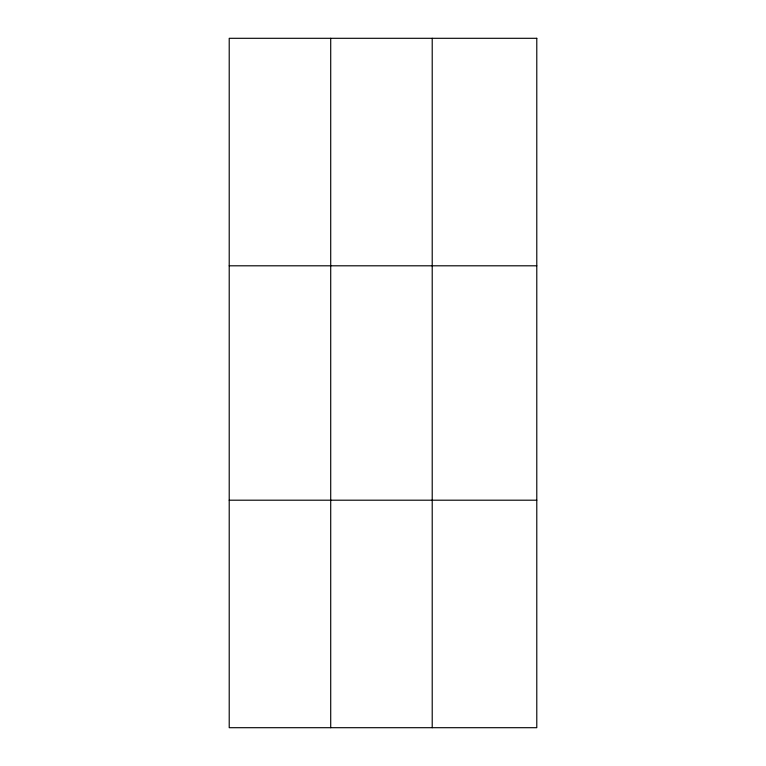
<?xml version="1.0" encoding="UTF-8"?>
<svg xmlns="http://www.w3.org/2000/svg" width="766" height="766" viewBox="0 0 766 766"><rect width="100%" height="100%" fill="white"/><g stroke="black" fill="none" stroke-linecap="round" stroke-linejoin="round"><path stroke-width="1.15" d="M330.711 727.7L330.711 38.3M432.215 727.7L432.215 38.3M229.216 265.802L536.784 265.802M229.216 500.198L536.784 500.198M536.784 38.3L536.784 727.7L229.216 727.7L229.216 38.3L536.784 38.3"/></g></svg>
